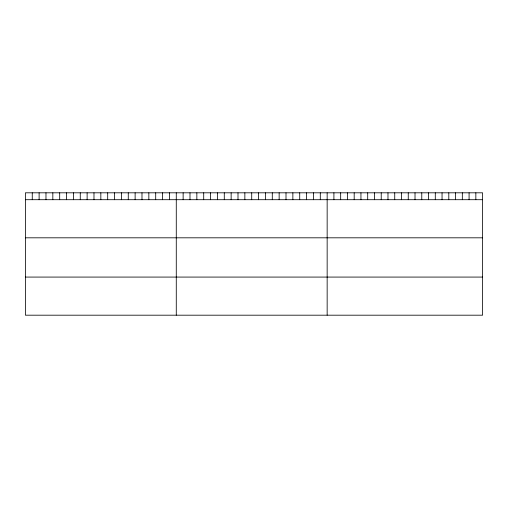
<?xml version="1.0" encoding="UTF-8"?>
<svg xmlns="http://www.w3.org/2000/svg" width="508" height="508" viewBox="0 0 508 508"><rect width="100%" height="100%" fill="white"/><g stroke="black" fill="none" stroke-linecap="round" stroke-linejoin="round"><path stroke-width="0.76" d="M482.6 199.701L482.6 315.189L25.4 315.189L25.4 192.811L482.6 192.811L482.6 199.701L25.4 199.701M25.4 237.814L482.6 237.814M25.4 277.076L482.6 277.076M475.844 192.811L475.844 199.701M469.081 192.811L469.081 199.701M462.324 192.811L462.324 199.701M455.568 192.811L455.568 199.701M448.805 192.811L448.805 199.701M442.049 192.811L442.049 199.701M435.293 192.811L435.293 199.701M428.53 192.811L428.53 199.701M421.773 192.811L421.773 199.701M415.017 192.811L415.017 199.701M408.254 192.811L408.254 199.701M401.498 192.811L401.498 199.701M394.735 192.811L394.735 199.701M387.979 192.811L387.979 199.701M381.222 192.811L381.222 199.701M374.46 192.811L374.46 199.701M367.703 192.811L367.703 199.701M360.947 192.811L360.947 199.701M354.184 192.811L354.184 199.701M347.428 192.811L347.428 199.701M340.671 192.811L340.671 199.701M333.908 192.811L333.908 199.701M327.152 192.811L327.152 315.189M320.294 192.811L320.294 199.701M313.436 192.811L313.436 199.701M306.578 192.811L306.578 199.701M299.72 192.811L299.72 199.701M292.862 192.811L292.862 199.701M286.004 192.811L286.004 199.701M279.146 192.811L279.146 199.701M272.288 192.811L272.288 199.701M265.43 192.811L265.43 199.701M258.572 192.811L258.572 199.701M251.714 192.811L251.714 199.701M244.856 192.811L244.856 199.701M237.998 192.811L237.998 199.701M231.14 192.811L231.14 199.701M224.282 192.811L224.282 199.701M217.424 192.811L217.424 199.701M210.566 192.811L210.566 199.701M203.708 192.811L203.708 199.701M196.85 192.811L196.85 199.701M189.992 192.811L189.992 199.701M183.134 192.811L183.134 199.701M176.276 192.811L176.276 315.189M169.418 192.811L169.418 199.701M162.56 192.811L162.56 199.701M155.702 192.811L155.702 199.701M148.844 192.811L148.844 199.701M141.986 192.811L141.986 199.701M135.128 192.811L135.128 199.701M128.27 192.811L128.27 199.701M121.412 192.811L121.412 199.701M114.554 192.811L114.554 199.701M107.696 192.811L107.696 199.701M100.838 192.811L100.838 199.701M93.98 192.811L93.98 199.701M87.122 192.811L87.122 199.701M80.264 192.811L80.264 199.701M73.406 192.811L73.406 199.701M66.548 192.811L66.548 199.701M59.69 192.811L59.69 199.701M52.832 192.811L52.832 199.701M45.974 192.811L45.974 199.701M39.116 192.811L39.116 199.701M32.258 192.811L32.258 199.701"/></g></svg>
